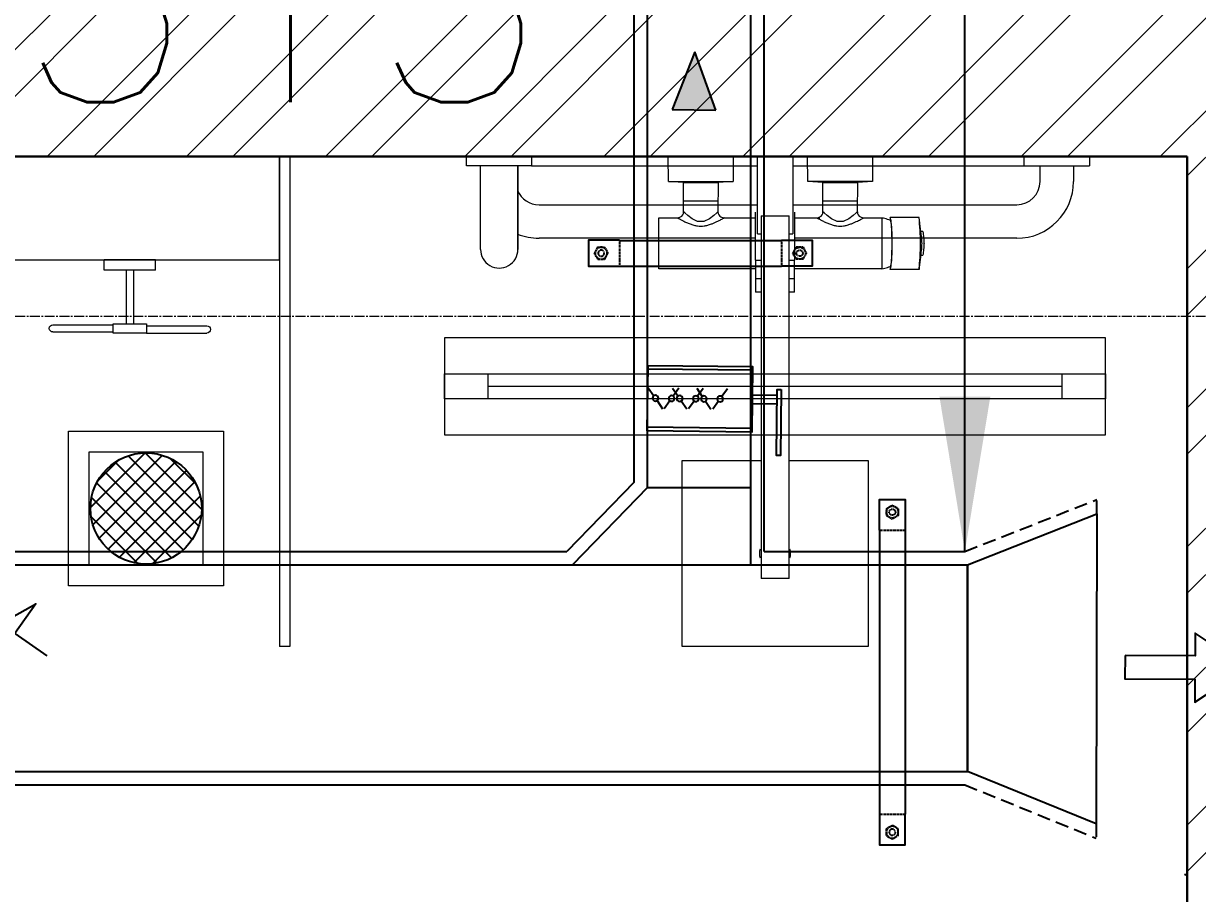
# Model space of a CAD drawing. Header units: millimetres. Extents: x -9226 to 166212, y -13 to 97274.
# Drawn here: x 35923 to 37060, y 74566 to 75409 of the extents above; entities that cross this region are included whole.
import ezdxf

# ---------------------------------------------------------------- set-up
doc = ezdxf.new("R2010")
doc.units = ezdxf.units.MM
for name, pattern in [('01-AT-PLA Floor Plans$0$DASHED', [19.05, 12.7, -6.35]), ('23491-A-XR-GRID$0$23288-XR-Unit GRIDS$0$CENTER2', [28.575, 19.05, -3.175, 3.175, -3.175]), ('HIDDEN', [9.525, 6.35, -3.175])]:
    doc.linetypes.add(name, pattern=pattern)
doc.layers.get('0').update_dxf_attribs({"color": 8})
doc.layers.get('Defpoints').update_dxf_attribs({"color": 8})
for name, color, linetype in [('-FAD', 3, 'Continuous'), ('1.INS', 8, 'Continuous'), ('1.support 2', 7, 'Continuous'), ('23491-XR-AR-2ND FLOOR PLAN$0$NEC-DR-FIXTURES', 8, 'Continuous'), ('ETA-AC-SUPPORT', 25, 'Continuous'), ('FAD', 3, 'Continuous'), ('IZ-AC-VCD', 4, 'Continuous'), ('IZ-EAD', 200, 'Continuous'), ('VCD SHE', 7, 'Continuous')]:
    doc.layers.add(name, color=color, linetype=linetype)
for name, color, linetype, lineweight in [('1.XREF', 8, 'Continuous', 9), ('23491-A-XR-GRID$0$G-ANNO-GRID', 8, '23491-A-XR-GRID$0$23288-XR-Unit GRIDS$0$CENTER2', 0), ('23491-XR-AR-2ND FLOOR PLAN$0$23491-XR-AR-2ND FLOOR PLAN$0$23491-XR-AR-TYP-FLOOR$0$A-WALL-PATT', 8, 'Continuous', 5), ('23491-XR-AR-2ND FLOOR PLAN$0$23491-XR-AR-2ND FLOOR PLAN$0$A-FIXT-TOIT-PLAN', 8, 'Continuous', 20), ('23491-XR-AR-2ND FLOOR PLAN$0$23491-XR-AR-2ND FLOOR PLAN$0$A-WALL', 8, 'Continuous', 30), ('A-ANNO-DIMS', 8, 'Continuous', 9)]:
    doc.layers.add(name, color=color, linetype=linetype, lineweight=lineweight)
doc.styles.add('ROMANS', font='isocp.shx', dxfattribs={"width": 0.8})
doc.styles.get("Standard").update_dxf_attribs({"font": 'romans.shx', "height": 200})
doc.dimstyles.new('ISO-25', dxfattribs={"dimtxt": 200, "dimasz": 150, "dimexe": 1.25, "dimexo": 0.625, "dimgap": 1, "dimtad": 1, "dimtoh": 1, "dimdec": 0, "dimrnd": 5, "dimtxsty": 'Standard', "dimcen": 2.5, "dimclrd": 256, "dimclre": 256, "dimclrt": 7, "dimadec": 0, "dimazin": 0, "dimtfac": 1, "dimtdec": 0, "dimtix": 1, "dimtmove": 2, "dimatfit": 3, "dimfxl": 1, "dimarcsym": 1})
doc.dimstyles.new('JSE', dxfattribs={"dimtxt": 50, "dimasz": 150, "dimexe": 0.18, "dimexo": 0.0625, "dimgap": 50, "dimtad": 0, "dimdec": 0, "dimrnd": 5, "dimzin": 0, "dimdsep": 46, "dimtxsty": 'ROMANS', "dimcen": 0.09, "dimclrd": 7, "dimclre": 7, "dimclrt": 7, "dimadec": 0, "dimazin": 0, "dimtfac": 1, "dimtdec": 0, "dimtofl": 0, "dimtmove": 0, "dimatfit": 3, "dimfxl": 1, "dimtolj": 1, "dimtzin": 0, "dimarcsym": 1})

# ---------------------------------------------------------------- blocks, each defined once
blk = doc.blocks.new('23491-XR-AR-2ND FLOOR PLAN$0$A$C9ddd01cc')
at = {"layer": '23491-XR-AR-2ND FLOOR PLAN$0$NEC-DR-FIXTURES', "linetype": 'ByBlock'}
h = blk.add_hatch(dxfattribs=at)
h.set_pattern_fill('_USER', color=8, scale=17.945026, angle=163.5932, style=0, double=1, pattern_type=0)
h.set_pattern_definition([(45, (-596980.314, -23271.093), (-12.6890497, 12.6890497), []), (135, (-596980.314, -23271.093), (-12.6890497, -12.6890497), [])])
h.paths.add_polyline_path([(100, 171.8, 1), (100, 28.2, 1)])
at = {"layer": '23491-XR-AR-2ND FLOOR PLAN$0$NEC-DR-FIXTURES', "color": 8, "lineweight": 0, "ltscale": 0.5}
for points in [[(0, 0), (0, 200), (200, 200), (200, 0)], [(173.3, 173.3), (173.3, 26.7), (26.7, 26.7), (26.7, 173.3)]]:
    blk.add_lwpolyline(points, close=True, dxfattribs=at)
at = {"layer": '23491-XR-AR-2ND FLOOR PLAN$0$NEC-DR-FIXTURES', "color": 8, "linetype": 'ByBlock'}
blk.add_circle((100, 100), 71.8, dxfattribs=at)
blk = doc.blocks.new('23491-XR-AR-2ND FLOOR PLAN$0$23491-XR-AR-2ND FLOOR PLAN$0$23261-XR-AR-TO-A-FF$0$AAA')
at = {"color": 8, "linetype": 'ByBlock'}
for p, q in [((19517.5, 6924.5), (19697.5, 6924.5)), ((19517.5, 6744.5), (19517.5, 6924.5)), ((19697.5, 6924.5), (19697.5, 6744.5)), ((19594, 6858.6), (19594, 6777.6)), ((19594, 6858.6), (19621, 6858.6)), ((19621, 6777.6), (19621, 6858.6)), ((19594, 6777.6), (19594, 6507.6)), ((19621, 6507.6), (19621, 6777.6)), ((19594, 6744.5), (19517.5, 6744.5)), ((19697.5, 6744.5), (19621, 6744.5)), ((19588.6, 6581.5), (19588.6, 6568.4)), ((19588.6, 6581.5), (19594, 6581.5)), ((19621, 6581.5), (19626.4, 6581.5)), ((19626.4, 6568.4), (19626.4, 6581.5)), ((19588.6, 6568.4), (19588.6, 6550.4)), ((19588.6, 6568.4), (19594, 6568.4)), ((19621, 6568.4), (19626.4, 6568.4)), ((19626.4, 6550.4), (19626.4, 6568.4)), ((19594, 6550.4), (19588.6, 6550.4)), ((19588.6, 6504), (19588.6, 6550.4)), ((19626.4, 6550.4), (19621, 6550.4)), ((19626.4, 6550.4), (19626.4, 6504)), ((19856.5, 6459), (19856.5, 6540)), ((19856.5, 6540), (19856.5, 6459)), ((19892.7, 6540), (19892.7, 6459)), ((19892.7, 6540), (19892.7, 6459)), ((19373.4, 6529.2), (19588.6, 6529.2)), ((19626.4, 6529.2), (19836, 6529.2)), ((19594, 6524.8), (19590.4, 6524.8)), ((19590.4, 6450), (19590.4, 6524.8)), ((19624.6, 6524.8), (19621, 6524.8)), ((19624.6, 6524.8), (19624.6, 6450)), ((19588.6, 6509.4), (19564.1, 6509.4)), ((19567, 6509.4), (19566.4, 6509.4)), ((19621, 6507.6), (19594, 6507.6)), ((19590.4, 6496.8), (19373.4, 6496.8)), ((19836, 6496.8), (19624.6, 6496.8)), ((19318.5, 6459), (19318.5, 6474.3)), ((19350.9, 6474.3), (19350.9, 6459)), ((19648, 6450), (19648.2, 6474.2)), ((19303.2, 6450), (19303.2, 6459)), ((19590.4, 6459), (19303.2, 6459)), ((19366.2, 6459), (19366.2, 6450)), ((19843.2, 6459), (19624.6, 6459)), ((19843.2, 6450), (19843.2, 6459)), ((19843.2, 6459), (19856.5, 6459)), ((19843.2, 6450), (19843.2, 6459)), ((19843.2, 6459), (19906.2, 6459)), ((19892.7, 6459), (19906.2, 6459)), ((19906.2, 6459), (19906.2, 6450)), ((19906.2, 6459), (19906.2, 6450)), ((19590.4, 6450), (19624.6, 6450)), ((19906.2, 6450), (19843.2, 6450)), ((19906.2, 6450), (19843.2, 6450))]:
    blk.add_line(p, q, dxfattribs=at)
at = {"color": 8, "linetype": 'ByBlock', "flags": 128}
for points in [[(19466.3, 6544.5), (19466.3, 6544.5), (19466.3, 6545), (19467.9, 6557.1), (19468, 6558.5), (19468.1, 6559.4), (19496, 6559.4)], [(19504, 6558.7), (19502.6, 6558.5), (19501.3, 6558.2), (19499.9, 6557.9), (19498.6, 6557.5), (19497.3, 6557), (19496.1, 6556.6), (19496, 6556.5), (19496, 6559.4), (19495, 6556), (19494.3, 6546.8), (19494, 6534.2), (19494.3, 6521.6), (19495, 6512.3), (19496, 6509)], [(19527.8, 6503.6), (19527.6, 6505.1), (19527, 6506.5), (19526.1, 6507.7), (19524.9, 6508.6), (19522.6, 6509.4), (19522, 6509.4), (19504, 6509.4), (19504, 6558.9), (19588.6, 6558.9)], [(19626.4, 6558.9), (19720, 6558.9), (19720, 6509.4), (19702, 6509.4), (19701.3, 6509.4), (19699, 6508.6), (19697.8, 6507.7), (19696.9, 6506.5), (19696.3, 6505.1), (19696.1, 6503.6)], [(19466.5, 6545.7), (19465.5, 6545.6), (19464.5, 6545.5)], [(19464.5, 6522.8), (19465.5, 6522.7), (19466.5, 6522.6)], [(19466.3, 6523.8), (19466.3, 6523.7), (19466.4, 6522.8), (19466.7, 6520.3), (19467.4, 6515), (19467.8, 6511.5), (19468, 6510.1), (19468.1, 6509), (19468.1, 6509), (19496, 6509), (19496, 6511.8), (19497.2, 6511.3), (19498.5, 6510.9), (19499.8, 6510.5), (19501.2, 6510.2), (19502.5, 6509.9), (19503.9, 6509.7), (19504, 6509.6)], [(19513, 6450), (19513.2, 6474.2), (19527.7, 6475.2), (19527.9, 6503.7), (19528.9, 6504.7), (19531.9, 6507.3), (19536, 6510.5), (19541.4, 6513), (19547.5, 6513), (19552.9, 6510.5), (19557.1, 6507.3), (19560, 6504.7), (19561.1, 6503.6), (19561.3, 6475.2), (19561.4, 6475.2), (19575.7, 6474.2), (19576, 6450)], [(19565.4, 6509.2), (19564, 6508.6), (19562.8, 6507.7), (19561.9, 6506.5), (19561.3, 6505.1), (19561.1, 6503.6)], [(19662.8, 6503.6), (19662.6, 6505.1), (19662, 6506.5), (19661.1, 6507.7), (19659.9, 6508.6), (19657.6, 6509.4), (19657, 6509.4), (19626.4, 6509.4)], [(19710.7, 6474.2), (19648.2, 6474.2), (19648.3, 6474.3), (19662.7, 6475.2), (19662.9, 6503.7), (19663.9, 6504.7), (19666.9, 6507.3), (19671, 6510.5), (19676.4, 6513), (19682.5, 6513), (19687.9, 6510.5), (19692.1, 6507.3), (19695, 6504.7), (19696.1, 6503.6), (19696.1, 6493.2), (19696.3, 6475.2), (19696.4, 6475.2), (19710.7, 6474.2), (19711, 6450)], [(19527.8, 6493.2), (19544.5, 6493.2), (19561.1, 6493.2)], [(19662.8, 6493.2), (19679.5, 6493.2), (19696.1, 6493.2)], [(19513.3, 6474.3), (19513.2, 6474.2), (19575.7, 6474.2)], [(19561, 6475.2), (19544.5, 6475.2), (19527.9, 6475.2)], [(19696.3, 6475.2), (19679.5, 6475.2), (19662.7, 6475.2)]]:
    blk.add_lwpolyline(points, dxfattribs=at)
at = {"color": 8, "linetype": 'ByBlock'}
for centre, radius, start, end in [((19607.5, 6834.5), 15.1, 163.2751, 180), ((19607.5, 6834.5), 15.1, 180, 196.7249), ((19607.5, 6834.5), 15.1, 0, 16.7249), ((19607.5, 6834.5), 15.1, 343.2751, 0), ((19874.6, 6540), 18.1, 360, 180), ((19874.6, 6540), 18.1, 360, 180), ((19373.4, 6474.3), 54.9, 90, 180), ((19836, 6474.3), 54.9, 67.793, 90), ((19373.4, 6474.3), 22.5, 90, 180), ((19836, 6474.3), 22.5, 22.7572, 90)]:
    blk.add_arc(centre, radius, start, end, dxfattribs=at)
at = {"color": 8, "linetype": 'ByBlock', "extrusion": (0, 0, -1)}
for start_param, end_param in [(4.712389, 4.717081), (4.707697, 4.712389)]:
    blk.add_ellipse((19515.6, 6534.2), major_axis=(0, 52.4), ratio=0.998719, start_param=start_param, end_param=end_param, dxfattribs=at)
at = {"color": 8, "linetype": 'ByBlock'}
for points, knots in [([(19468.1, 6559.4), (19468, 6558.3), (19467.8, 6556.2), (19467.4, 6552), (19466.9, 6544.7), (19466.7, 6538.4), (19466.7, 6534.2)], [0, 0, 0, 0, 0.125, 0.25, 0.5, 1, 1, 1, 1]), ([(19496, 6511.8), (19495.7, 6512), (19495.4, 6513.2), (19495, 6516.2), (19494.8, 6518.3), (19494.7, 6520.1), (19494.6, 6522), (19494.5, 6524.7), (19494.4, 6528.5), (19494.3, 6532.4), (19494.3, 6535.6), (19494.3, 6538.4), (19494.4, 6541.6), (19494.5, 6545.1), (19494.7, 6548.3), (19494.9, 6551), (19495.1, 6553.3), (19495.5, 6555.6), (19495.8, 6556.4), (19496, 6556.5)], [-1, -1, -1, -1, -0.861111, -0.791667, -0.756944, -0.722222, -0.6875, -0.652778, -0.583333, -0.513889, -0.479167, -0.444444, -0.388889, -0.333333, -0.277778, -0.222222, -0.166667, -0.111111, 0, 0, 0, 0]), ([(19466.4, 6545.2), (19466.2, 6544.4), (19465.9, 6542.7), (19465.5, 6540), (19465.3, 6537.1), (19465.2, 6535.1), (19465.2, 6534.2)], [0.0424045, 0.0424045, 0.0424045, 0.0424045, 0.25, 0.5, 0.75, 1, 1, 1, 1]), ([(19465.2, 6534.2), (19465.2, 6533.2), (19465.3, 6531.3), (19465.5, 6528.4), (19465.9, 6525.6), (19466.2, 6523.9), (19466.4, 6523.1)], [0, 0, 0, 0, 0.25, 0.5, 0.75, 0.9575954, 0.9575954, 0.9575954, 0.9575954]), ([(19534.1, 6515.4), (19533.3, 6515.1), (19531.5, 6514.3), (19528.8, 6513.1), (19526.7, 6512.1), (19524.8, 6511), (19523.4, 6510.3), (19522.5, 6509.8), (19521.9, 6509.5), (19521.9, 6509.4), (19522, 6509.4)], [0.6680269, 0.6680269, 0.6680269, 0.6680269, 0.7083333, 0.75, 0.7916667, 0.8333333, 0.875, 0.9166667, 0.9583333, 0.9999877, 0.9999877, 0.9999877, 0.9999877]), ([(19554.7, 6515.4), (19554.1, 6515.6), (19553, 6516), (19550.6, 6516.7), (19547.7, 6517.3), (19544.5, 6517.5), (19541.2, 6517.3), (19538.3, 6516.7), (19536, 6516), (19534.8, 6515.6), (19534.2, 6515.4)], [0.3333333, 0.3333333, 0.3333333, 0.3333333, 0.3611111, 0.3888889, 0.4444444, 0.5, 0.5555556, 0.6111111, 0.6388889, 0.6666667, 0.6666667, 0.6666667, 0.6666667]), ([(19567, 6509.4), (19567, 6509.4), (19566.9, 6509.5), (19566.4, 6509.8), (19565.8, 6510.1), (19565, 6510.5), (19564, 6511.1), (19562.9, 6511.7), (19561.5, 6512.4), (19560, 6513.2), (19558.3, 6513.9), (19556.5, 6514.7), (19555.4, 6515.2), (19554.8, 6515.4)], [0.0000145, 0.0000145, 0.0000145, 0.0000145, 0.0555556, 0.0833333, 0.1111111, 0.1388889, 0.1666667, 0.1944444, 0.2222222, 0.25, 0.2777778, 0.3055556, 0.3311596, 0.3311596, 0.3311596, 0.3311596]), ([(19669.1, 6515.4), (19668.3, 6515.1), (19666.5, 6514.3), (19663.8, 6513.1), (19661.7, 6512.1), (19659.8, 6511), (19658.4, 6510.3), (19657.5, 6509.8), (19656.9, 6509.5), (19656.9, 6509.4), (19657, 6509.4)], [0.6680252, 0.6680252, 0.6680252, 0.6680252, 0.7083333, 0.75, 0.7916667, 0.8333333, 0.875, 0.9166667, 0.9583333, 0.9999855, 0.9999855, 0.9999855, 0.9999855]), ([(19689.7, 6515.4), (19689.1, 6515.6), (19688, 6516), (19685.6, 6516.7), (19682.7, 6517.3), (19679.5, 6517.5), (19676.2, 6517.3), (19673.3, 6516.7), (19671, 6516), (19669.8, 6515.6), (19669.2, 6515.4)], [0.3333333, 0.3333333, 0.3333333, 0.3333333, 0.3611111, 0.3888889, 0.4444444, 0.5, 0.5555556, 0.6111111, 0.6388889, 0.6666667, 0.6666667, 0.6666667, 0.6666667]), ([(19702, 6509.4), (19702, 6509.4), (19701.9, 6509.5), (19701.4, 6509.8), (19700.8, 6510.1), (19700, 6510.5), (19699, 6511.1), (19697.9, 6511.7), (19696.5, 6512.4), (19695, 6513.2), (19693.3, 6513.9), (19691.5, 6514.7), (19690.4, 6515.2), (19689.8, 6515.4)], [0.0000123, 0.0000123, 0.0000123, 0.0000123, 0.0555556, 0.0833333, 0.1111111, 0.1388889, 0.1666667, 0.1944444, 0.2222222, 0.25, 0.2777778, 0.3055556, 0.3311561, 0.3311561, 0.3311561, 0.3311561])]:
    blk.add_open_spline(points, degree=3, knots=knots, dxfattribs=at)
for points in [[(19463.3, 6534.4), (19463.3, 6535.3), (19463.4, 6537.2), (19463.6, 6540), (19464, 6542.8), (19464.3, 6544.6), (19464.5, 6545.5)], [(19464.5, 6522.8), (19464.3, 6523.7), (19464, 6525.6), (19463.6, 6528.3), (19463.4, 6531.1), (19463.3, 6533), (19463.3, 6533.9)], [(19465.7, 6527.2), (19465.7, 6527.4), (19465.7, 6527.6), (19465.7, 6527.8)], [(19466.7, 6534.2), (19466.7, 6530), (19466.9, 6521.5), (19467.7, 6513.2), (19468.1, 6509)]]:
    blk.add_open_spline(points, degree=3, dxfattribs=at)
blk = doc.blocks.new('23491-XR-AR-2ND FLOOR PLAN$0$23491-XR-AR-2ND FLOOR PLAN$0$23261-XR-AR-TO-A-FF$0$Slim Fr Drain Vitra')
at = {"color": 8}
for p, q in [((42, -12), (42, 12)), ((598, -12), (598, 12)), ((42, 0), (598, 0))]:
    blk.add_line(p, q, dxfattribs=at)
for points in [[(0, -47), (640, -47), (640, 47), (0, 47)], [(0, 12), (640, 12), (640, -12), (0, -12)]]:
    blk.add_lwpolyline(points, close=True, dxfattribs=at)
blk = doc.blocks.new('23491-XR-AR-2ND FLOOR PLAN$0$qqqqq')
at = {"color": 8, "ltscale": 0.05}
blk.add_line((36180, 63580, 0), (36470, 63580, 0), dxfattribs=at)
at = {"color": 8, "elevation": 0}
blk.add_lwpolyline([(36240, 64180), (36410, 64180, -0.414214), (36510, 64080), (36510, 63580), (36140, 63580), (36140, 64080, -0.414214)], format="xyb", close=True, dxfattribs=at)
at = {"color": 8, "ltscale": 0.2, "elevation": 0}
blk.add_lwpolyline([(36240, 64130), (36410, 64130, -0.414214), (36460, 64080), (36460, 63755, -0.414214), (36435, 63730), (36215, 63730, -0.414214), (36190, 63755), (36190, 64080, -0.414214)], format="xyb", close=True, dxfattribs=at)
at = {"color": 8, "elevation": 0}
blk.add_lwpolyline([(36140, 63680, 0.414214), (36165, 63655), (36485, 63655, 0.414214), (36510, 63680)], format="xyb", dxfattribs=at)
for points in [[(36550.5, 63650), (36609, 63650)], [(36641, 63651), (36699.5, 63651)], [(36550.5, 63643), (36609, 63643)], [(36621.5, 63590), (36621.5, 63642)], [(36628.5, 63590), (36628.5, 63642)], [(36641, 63644), (36699.5, 63644)], [(36600.1, 63590), (36600.1, 63580)], [(36649.9, 63590), (36600.1, 63590)], [(36649.9, 63590), (36649.9, 63580)], [(36649.9, 63580), (36600.1, 63580)]]:
    blk.add_lwpolyline(points, dxfattribs=at)
for points in [[(36609, 63651), (36609, 63642), (36641, 63642), (36641, 63651), (36609, 63651)], [(36080, 63585), (36080, 63594.6), (36070, 63594.6), (36070, 63585)], [(35850, 63480), (35850, 63580), (36770, 63580), (36770, 63480)], [(36100, 63580), (36100, 63585), (36050, 63585), (36050, 63580)]]:
    blk.add_lwpolyline(points, close=True, dxfattribs=at)
at = {"color": 8, "ltscale": 0.2}
blk.add_circle((36325, 63805, 0), 50, dxfattribs=at)
at = {"color": 8}
blk.add_circle((36075, 63609.7, 0), 15.1, dxfattribs=at)
for centre, start, end in [((36550.5, 63646.5, 0), 90, 270), ((36699.5, 63647.5, 0), 270, 90)]:
    blk.add_arc(centre, 3.5, start, end, dxfattribs=at)
blk = doc.blocks.new('23491-XR-AR-2ND FLOOR PLAN')
at = {"layer": '23491-XR-AR-2ND FLOOR PLAN$0$23491-XR-AR-2ND FLOOR PLAN$0$23491-XR-AR-TYP-FLOOR$0$A-WALL-PATT'}
h = blk.add_hatch(dxfattribs=at)
h.set_pattern_fill('ANSI32', color=8, scale=10)
h.paths.add_polyline_path([(37200, 73380), (37050, 73380), (37050, 75279.9), (35250, 75279.9), (35250, 74230), (35150, 74230), (35150, 75533.1), (35250, 75533.1), (35250, 75429.9), (35864.3, 75429.9), (35864.3, 76331.4), (35250, 76331.4), (35250, 76288.5), (35150, 76288.5), (35150, 76331.4), (34937.1, 76331.4), (34937.1, 76431.3), (35150, 76431.3), (35150, 76464.5), (35250, 76464.5), (35250, 76431.4), (35964.3, 76431.4), (35964.3, 75429.9), (37650, 75429.9), (37650, 75279.9), (37200, 75279.9)])
at = {"layer": '23491-XR-AR-2ND FLOOR PLAN$0$23491-XR-AR-2ND FLOOR PLAN$0$A-FIXT-TOIT-PLAN', "color": 8}
for p, q in [((36171.3, 75279.9), (36171.3, 74805.4)), ((36181.3, 75279.9), (36181.3, 74805.4)), ((36181.3, 74805.4), (36171.3, 74805.4))]:
    blk.add_line(p, q, dxfattribs=at)
at = {"layer": '23491-XR-AR-2ND FLOOR PLAN$0$23491-XR-AR-2ND FLOOR PLAN$0$A-WALL', "color": 8}
for p, q in [((35250, 75279.9), (37050, 75279.9)), ((37050, 75279.9), (37050, 73380))]:
    blk.add_line(p, q, dxfattribs=at)
at = {"layer": '23491-XR-AR-2ND FLOOR PLAN$0$23491-XR-AR-2ND FLOOR PLAN$0$A-FIXT-TOIT-PLAN', "color": 8, "xscale": -1, "rotation": 180}
blk.add_blockref('23491-XR-AR-2ND FLOOR PLAN$0$qqqqq', (-598.7, 138759.9), dxfattribs=at)
at = {"layer": '23491-XR-AR-2ND FLOOR PLAN$0$23491-XR-AR-2ND FLOOR PLAN$0$A-FIXT-TOIT-PLAN', "color": 8}
for name, p, rotation in [('23491-XR-AR-2ND FLOOR PLAN$0$23491-XR-AR-2ND FLOOR PLAN$0$23261-XR-AR-TO-A-FF$0$AAA', (56258.5, 81729.9), 180.0000524433968), ('23491-XR-AR-2ND FLOOR PLAN$0$23491-XR-AR-2ND FLOOR PLAN$0$23261-XR-AR-TO-A-FF$0$Slim Fr Drain Vitra', (36331.1, 75057.3), 5.244339694544858e-05)]:
    blk.add_blockref(name, p, dxfattribs=dict(at, rotation=rotation))
at = {"layer": '23491-XR-AR-2ND FLOOR PLAN$0$NEC-DR-FIXTURES', "color": 8, "xscale": 0.7499999999999932, "yscale": 0.7499999999999932, "zscale": 0.7499999999999932}
blk.add_blockref('23491-XR-AR-2ND FLOOR PLAN$0$A$C9ddd01cc', (35967, 74864, 0), dxfattribs=at)
blk = doc.blocks.new('23491-A-XR-GRID')
at = {"layer": '23491-A-XR-GRID$0$G-ANNO-GRID', "color": 8, "ltscale": 0.5}
blk.add_line((-8075.9, 75125.3, 0), (56827.8, 75125.3, 0), dxfattribs=at)
blk = doc.blocks.new('XREF')
at = {"layer": 'A-ANNO-DIMS', "color": 8}
blk.add_blockref('23491-XR-AR-2ND FLOOR PLAN', (0, 0), dxfattribs=at)
blk.add_blockref('23491-A-XR-GRID', (0, 0))
blk = doc.blocks.new('t')
at = {"layer": 'ETA-AC-SUPPORT', "color": 7, "linetype": 'HIDDEN', "ltscale": 0.3, "extrusion": (2.40653e-07, 5.25136e-08, 1)}
for p, q in [((4429.3, -9484.4, 0), (4379.3, -9484.4, 0)), ((4392.9, -9513, 0), (4404.3, -9506.4, 0)), ((4415.8, -9513, 0), (4404.3, -9506.4, 0)), ((4392.9, -9526.2, 0), (4392.9, -9513, 0)), ((4392.9, -9526.2, 0), (4404.3, -9532.9, 0)), ((4415.8, -9526.2, 0), (4404.3, -9532.9, 0)), ((4415.8, -9526.2, 0), (4415.8, -9513, 0))]:
    blk.add_line(p, q, dxfattribs=at)
at = {"layer": 'ETA-AC-SUPPORT', "color": 7, "linetype": 'Continuous', "ltscale": 0.3, "extrusion": (2.40653e-07, 5.25136e-08, 1), "elevation": 0}
blk.add_lwpolyline([(4429.3, -9484.4), (4429.3, -9543.9), (4379.3, -9543.9), (4379.3, -9484.4)], dxfattribs=at)
at = {"layer": 'ETA-AC-SUPPORT', "color": 7, "linetype": 'HIDDEN', "ltscale": 0.3, "extrusion": (2.40653e-07, 5.25136e-08, 1)}
for radius in [11.5, 6]:
    blk.add_circle((4404.3, -9519.6, 0), radius, dxfattribs=at)
blk = doc.blocks.new('*U493')
at = {"layer": 'ETA-AC-SUPPORT', "color": 7, "linetype": 'Continuous', "ltscale": 0.3, "extrusion": (2.40653e-07, 5.25136e-08, 1)}
for p, q in [((4404.3, -9239.8, 0), (4404.3, -9514.1, 0)), ((4429.3, -9239.8, 0), (4429.3, -9514.1, 0))]:
    blk.add_line(p, q, dxfattribs=at)
at = {"color": 7, "linetype": 'Continuous', "xscale": -0.5, "yscale": 0.5, "zscale": 0.5, "rotation": 180}
blk.add_blockref('t', (2214.7, -13982, 0), dxfattribs=at)
at = {"color": 7, "linetype": 'Continuous', "xscale": 0.5, "yscale": 0.5, "zscale": 0.5}
blk.add_blockref('t', (2214.7, -4771.9, 0), dxfattribs=at)
blk = doc.blocks.new('*U254')
at = {"layer": 'IZ-AC-VCD', "color": 5, "extrusion": (0, 0, -1)}
for p, q in [((41.5, 267.5), (41.5, 216.7)), ((58.5, 216.7), (58.5, 267.5))]:
    blk.add_line(p, q, dxfattribs=at)
at = {"layer": 'IZ-AC-VCD', "color": 5}
for p, q in [((-10, 216.7), (-10, 0)), ((110, 216.7), (110, 0))]:
    blk.add_line(p, q, dxfattribs=at)
for points in [[(29.2, 275.9), (165.1, 275.9), (165.1, 267.5), (29.2, 267.5)], [(-16.7, 0), (116.7, 0), (116.7, 216.7), (-16.7, 216.7)]]:
    blk.add_lwpolyline(points, close=True, dxfattribs=at)
at = {"layer": 'IZ-AC-VCD', "color": 7, "extrusion": (0, 0, -1)}
for points in [[(-28.6, 164.9), (-45.1, 153.4)], [(-54.9, 146.6), (-71.4, 135.1)], [(-54.9, 120.1), (-71.4, 131.5)], [(-28.6, 114.9), (-45.1, 103.4)], [(-28.6, 101.8), (-45.1, 113.2)], [(-54.9, 96.6), (-71.4, 85.1)], [(-54.9, 70.1), (-71.4, 81.5)], [(-28.6, 64.9), (-45.1, 53.4)], [(-28.6, 51.8), (-45.1, 63.2)], [(-54.9, 46.6), (-71.4, 35.1)], [(-54.9, 20.1), (-71.4, 31.5)], [(-28.6, 1.8), (-45.1, 13.2)]]:
    blk.add_lwpolyline(points, dxfattribs=at)
for centre in [(-50, 150), (-50, 116.7), (-50, 100), (-50, 66.7), (-50, 50), (-50, 16.7)]:
    blk.add_circle(centre, 6, dxfattribs=at)
blk = doc.blocks.new('IZ-DV 150')
at = {"layer": 'IZ-EAD'}
for p, q in [((0, 75), (0, -75)), ((-75, 0), (75, 0))]:
    blk.add_line(p, q, dxfattribs=at)
for points in [[(-4.5, 299.5), (-57.4, 299.5), (48.4, 349.7), (-4.5, 349.7), (-4.5, 406.3)], [(-4.5, 258.8), (-4.5, 299.5)], [(-299.5, 4.5), (-299.5, 57.4), (-349.7, -48.4), (-349.7, 4.5), (-406.3, 4.5)], [(299.5, 4.5), (299.5, 57.4), (349.7, -48.4), (349.7, 4.5), (406.3, 4.5)], [(-258.8, 4.5), (-299.5, 4.5)], [(258.8, 4.5), (299.5, 4.5)], [(-4.5, -258.8), (-4.5, -299.5)], [(-4.5, -299.5), (-57.4, -299.5), (48.4, -349.7), (-4.5, -349.7), (-4.5, -406.3)]]:
    blk.add_lwpolyline(points, dxfattribs=at)
for radius in [100, 75]:
    blk.add_circle((0, 0), radius, dxfattribs=at)
for points in [[(28.8, 258.8), (-4.5, 141.6), (-37.9, 258.8)], [(-258.8, -28.8), (-141.6, 4.5), (-258.8, 37.9)], [(258.8, -28.8), (141.6, 4.5), (258.8, 37.9)], [(28.8, -258.8), (-4.5, -141.6), (-37.9, -258.8)]]:
    blk.add_solid(points, dxfattribs=at)
blk = doc.blocks.new('HVAC-VOL-SPD-S01-M-01-0400 R-01$0$HVAC-VOL-SPD-S01-M-01-0400 R-01$0$A$C2F9C6816')
blk.add_hatch(color=256).paths.add_polyline_path([(-198.8, -78.6), (-398.8, -153.6), (-198.8, -228.6)])
for p, q in [((-198.8, -78.6), (-398.8, -153.6)), ((-198.8, -228.6), (-198.8, -78.6)), ((-398.8, -153.6), (-198.8, -228.6))]:
    blk.add_line(p, q)
blk = doc.blocks.new('*U554')
at = {"layer": 'ETA-AC-SUPPORT', "color": 7, "linetype": 'Continuous', "ltscale": 0.3, "extrusion": (2.40653e-07, 5.25136e-08, 1)}
for p, q in [((4404.3, -9357.5, 0), (4404.3, -9514.1, 0)), ((4429.3, -9357.5, 0), (4429.3, -9514.1, 0))]:
    blk.add_line(p, q, dxfattribs=at)
at = {"color": 7, "linetype": 'Continuous', "xscale": -0.5, "yscale": 0.5, "zscale": 0.5, "rotation": 180}
blk.add_blockref('t', (2214.7, -14099.7, 0), dxfattribs=at)
at = {"color": 7, "linetype": 'Continuous', "xscale": 0.5, "yscale": 0.5, "zscale": 0.5}
blk.add_blockref('t', (2214.7, -4771.9, 0), dxfattribs=at)
blk = doc.blocks.new('*D483')
at = {"layer": 'Defpoints', "color": 0, "transparency": 16777216}
for p in [(36479.8, 75798.2, 0.1), (35964.3, 75770, 0), (35964.3, 75610.9)]:
    blk.add_point(p, dxfattribs=at)
at = {"layer": 'VCD SHE', "lineweight": -2, "transparency": 16777216}
for p, q in [((36479.8, 75797.6), (36479.8, 75609.7)), ((35964.3, 75769.4), (35964.3, 75609.7)), ((36329.8, 75610.9), (36114.3, 75610.9))]:
    blk.add_line(p, q, dxfattribs=at)
at = {"layer": 'VCD SHE', "transparency": 16777216}
for points in [[(36114.3, 75635.9), (36114.3, 75585.9), (35964.3, 75610.9)], [(36329.8, 75635.9), (36329.8, 75585.9), (36479.8, 75610.9)]]:
    blk.add_solid(points, dxfattribs=at)
at = {"layer": 'VCD SHE', "color": 7, "transparency": 16777216, "insert": (36173.4, 75432.3), "char_height": 200, "attachment_point": 5}
blk.add_mtext('515', dxfattribs=at)

msp = doc.modelspace()

# ---------------------------------------------------------------- block references
at = {"layer": '1.XREF'}
msp.add_blockref('XREF', (0, 0), dxfattribs=at)

# ---------------------------------------------------------------- next in the draw order: linework, layer by layer
at = {"layer": '-FAD', "extrusion": (-0.000551811, -1.73953e-07, 1), "elevation": 60.6}
msp.add_lwpolyline([(36989.9, 74796.6), (36989.7, 74774), (37057.6, 74773.6), (37057.5, 74751.5), (37108.3, 74784.6), (37057.8, 74818.2), (37057.7, 74796.2), (36989.9, 74796.6)], dxfattribs=at)
at = {"layer": '-FAD'}
msp.add_polyline3d([(36837.3, 74684.4, 0.1), (36837.3, 74884.4, 0.1), (36962.5, 74933.7, 0.2), (36962, 74633.7, 0.2)], close=True, dxfattribs=at)
at = {"layer": '1.INS', "elevation": 0.1}
for points in [[(36514.6, 74964.6), (36514.6, 75678.9)], [(36640.6, 74897.4), (36640.6, 75678.9)], [(36514.6, 74964.6), (36449.4, 74897.4)], [(35118.8, 74897.4), (36449.4, 74897.4)], [(36640.6, 74897.4), (36834.8, 74897.4)], [(35118.8, 74671.4), (36834.7, 74671.4)]]:
    msp.add_lwpolyline(points, dxfattribs=at)
at = {"layer": '1.INS', "linetype": '01-AT-PLA Floor Plans$0$DASHED', "extrusion": (-0.000551811, -1.73953e-07, 1), "elevation": -20.2}
for points in [[(36834.8, 74897.4), (36962.5, 74947.6)], [(36834.7, 74671.4), (36962, 74619.6)], [(37047.4, 74584.9), (37050, 74583.8)]]:
    msp.add_lwpolyline(points, dxfattribs=at)
at = {"layer": '1.INS', "linetype": '01-AT-PLA Floor Plans$0$DASHED', "elevation": 0.2}
for points in [[(36962.5, 74933.7), (36962.5, 74947.6)], [(36962, 74633.7), (36962, 74619.6)]]:
    msp.add_lwpolyline(points, dxfattribs=at)
at = {"layer": 'FAD', "elevation": 0.1}
for points in [[(36527.6, 74959.4), (36527.6, 75678.9)], [(36627.6, 74884.4), (36627.6, 75678.9)], [(36527.6, 74959.4), (36455, 74884.4)], [(36527.6, 74959.4), (36627.6, 74959.4)], [(35118.8, 74884.4), (36837.3, 74884.4)], [(36837.3, 74884.4), (36837.3, 74684.4)], [(35118.8, 74684.4), (36837.3, 74684.4)]]:
    msp.add_lwpolyline(points, dxfattribs=at)

# ---------------------------------------------------------------- next in the draw order: block references
at = {"color": 8, "extrusion": (-8.38789e-07, 4.88119e-06, 1), "xscale": 0.6666666666666667, "yscale": 0.6666666666666667, "zscale": 0.6666666666666667, "rotation": 54.75053498729744}
msp.add_blockref('IZ-DV 150', (35726.3, 74954.9, 0.3), dxfattribs=at)
at = {"layer": '1.support 2', "linetype": 'ByBlock', "extrusion": (-3.5195e-05, -4.02055e-07, 1), "xscale": 1.001591528757322, "yscale": 1.001591528757322, "zscale": 1.001591528757322, "rotation": 89.99999999918921}
msp.add_blockref('*U554', (27127.9, 70762.3, -1.3), dxfattribs=at)
at = {"layer": '1.support 2', "linetype": 'ByBlock', "extrusion": (-0.00105, -0.000470606, 0.999999), "xscale": -1.001591528757325, "yscale": 1.001591528757339, "zscale": 1.001591528757324, "rotation": 359.9999716955475}
msp.add_blockref('*U493', (41188.4, 84172.3, -73.8), dxfattribs=at)
at = {"layer": 'FAD', "color": 3, "extrusion": (6.16134e-06, 3.46539e-05, 1), "xscale": 0.2806605134667016, "yscale": 0.2806605134667016, "zscale": 0.2806605134667016, "rotation": 269.1074912539802}
msp.add_blockref('HVAC-VOL-SPD-S01-M-01-0400 R-01$0$HVAC-VOL-SPD-S01-M-01-0400 R-01$0$A$C2F9C6816', (36614.8, 75268.7, 2.8), dxfattribs=at)
at = {"layer": 'IZ-AC-VCD', "extrusion": (-2.97773e-06, -0.000551803, 1), "xscale": 0.4695684231146194, "yscale": 0.4695684231146194, "zscale": 0.4695684231146194, "rotation": 269.3455035142209}
msp.add_blockref('*U254', (36527.6, 75069.3, -41.2), dxfattribs=at)

# ---------------------------------------------------------------- next in the draw order: dimensions: what is measured, and where the dimension line sits
at = {"layer": 'VCD SHE'}
dim = msp.add_linear_dim(base=(35964.3098, 75610.9351), p1=(36479.8228, 75798.2383, 0.1363), p2=(35964.3098, 75770.0292, -0.0038), dimstyle='ISO-25', dxfattribs=at)
dim.commit()
dim.dimension.update_dxf_attribs({"geometry": '*D483', "text_midpoint": (36173.4155, 75432.2858), "dimtype": 160})

# ---------------------------------------------------------------- next in the draw order: leaders
at = {"layer": 'FAD'}
for points in [[(38170.8, 69683, 0.1), (38170.8, 87014.7, 0.1), (27931.7, 87014.7, 0.1)], [(36834.8, 74897.4, 0.1), (36834.8, 85580.6, 0.1), (27018.1, 85580.6, 0.1)]]:
    msp.add_leader(points, dimstyle='JSE', override={"dimgap": 50, "dimtad": 0}, dxfattribs=at)

doc.saveas('drawing.dxf')
